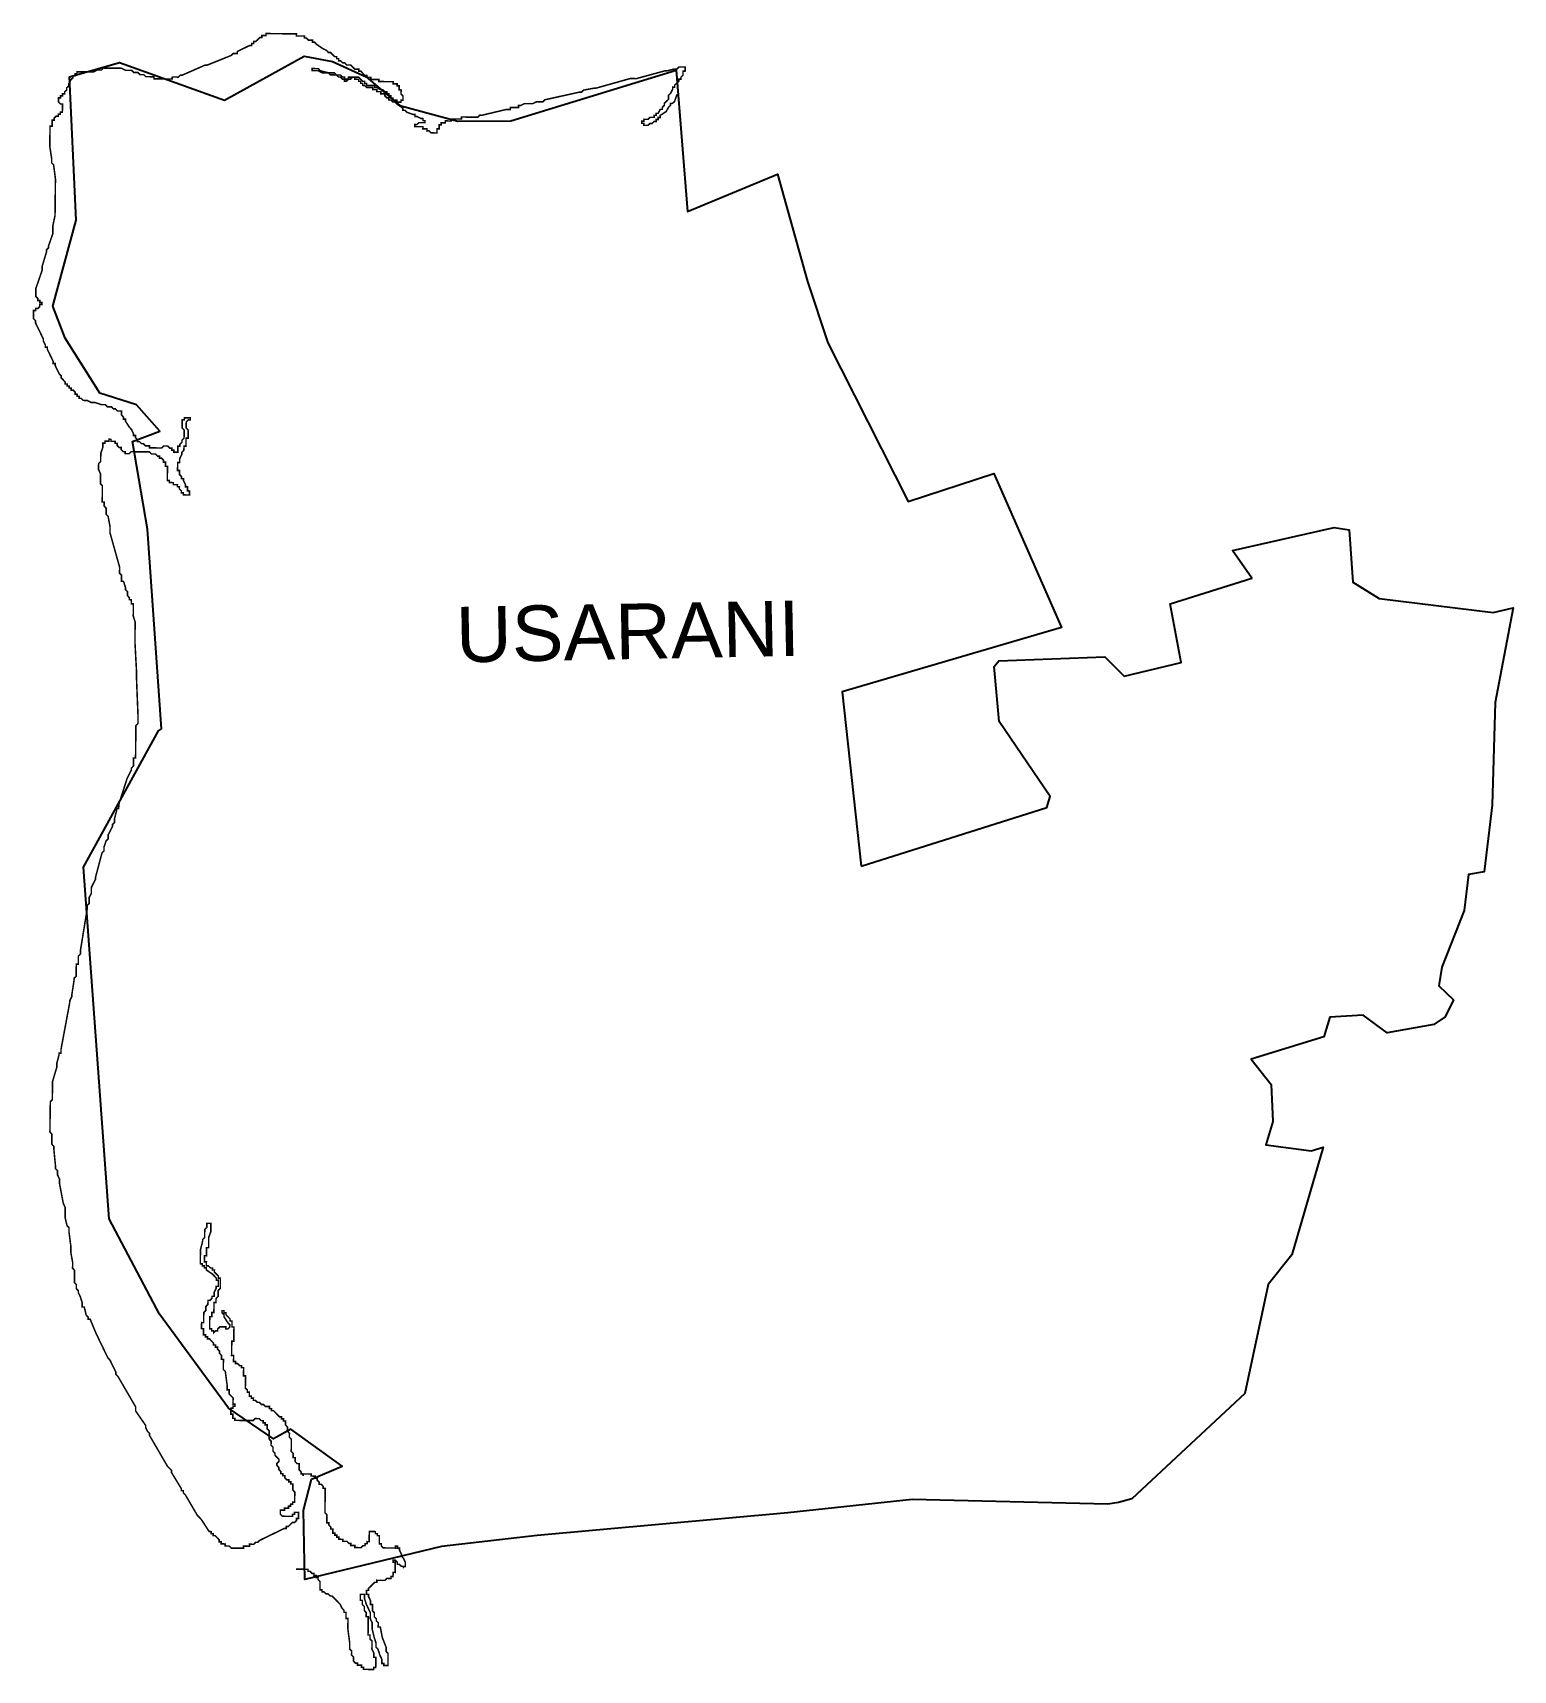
# Model space of a CAD drawing. Header units: metres. Extents: x 260378 to 263283, y 2164822 to 2168034.
import ezdxf

# ---------------------------------------------------------------- set-up
doc = ezdxf.new("R2010")
doc.units = ezdxf.units.M
for name, color, linetype in [('HIGH TIDE LINE', 6, 'Continuous'), ('village', 3, 'Continuous'), ('VILLAGE NAME', 250, 'Continuous')]:
    doc.layers.add(name, color=color, linetype=linetype)
doc.styles.get("Standard").update_dxf_attribs({"font": 'simplex.shx'})

msp = doc.modelspace()

# ---------------------------------------------------------------- linework, layer by layer
at = {"layer": 'HIGH TIDE LINE', "lineweight": 35, "const_width": 3}
msp.add_lwpolyline([(261642.8, 2167913), (261641.7, 2167910.8), (261637.6, 2167898.9), (261633.5, 2167895), (261629.6, 2167895.1), (261629.5, 2167891.1), (261625.5, 2167887.2), (261621.4, 2167879.3), (261609.4, 2167871.4), (261609.3, 2167867.5), (261605.4, 2167867.5), (261605.3, 2167863.5), (261601.3, 2167863.6), (261601.3, 2167859.6), (261597.3, 2167859.7), (261593.3, 2167855.7), (261589.3, 2167855.8), (261585.3, 2167851.9), (261577.3, 2167852), (261577.4, 2167855.9), (261573.4, 2167856), (261573.5, 2167860), (261577.4, 2167859.9), (261577.5, 2167863.9), (261585.4, 2167863.8), (261589.5, 2167867.7), (261597.4, 2167867.6), (261597.5, 2167871.6), (261601.4, 2167871.5), (261601.5, 2167875.5), (261605.5, 2167875.5), (261609.5, 2167883.4), (261613.5, 2167883.3), (261613.6, 2167887.3), (261617.6, 2167891.2), (261617.6, 2167895.2), (261621.6, 2167899.1), (261625.7, 2167903.1), (261625.8, 2167911), (261629.8, 2167914.9), (261633.9, 2167922.9), (261633.9, 2167926.8), (261637.9, 2167926.8), (261637.9, 2167930.8), (261642, 2167934.7), (261646, 2167938.6), (261646, 2167942.6), (261650, 2167942.5), (261650.1, 2167946.5), (261654.1, 2167950.4), (261654.2, 2167958.4), (261658.2, 2167958.3), (261658.3, 2167966.3), (261646.3, 2167966.4), (261642.3, 2167962.5), (261638.3, 2167962.6), (261622.4, 2167958.8), (261618.4, 2167958.8), (261562.5, 2167943.6), (261550.6, 2167943.8), (261482.8, 2167924.7), (261478.8, 2167924.7), (261458.9, 2167921), (261454.9, 2167917.1), (261450.9, 2167917.1), (261383.1, 2167902.1), (261379.1, 2167898.1), (261367.1, 2167898.3), (261359.1, 2167894.4), (261343.2, 2167894.6), (261335.2, 2167890.7), (261331.3, 2167890.8), (261331.2, 2167886.8), (261315.3, 2167887), (261315.3, 2167883), (261307.3, 2167883.1), (261259.4, 2167871.7), (261255.5, 2167871.8), (261251.4, 2167867.9), (261219.6, 2167868.3), (261219.6, 2167864.3), (261199.7, 2167864.5), (261199.7, 2167860.5), (261187.7, 2167860.7), (261187.7, 2167856.7), (261179.7, 2167856.8), (261179.7, 2167852.8), (261175.7, 2167852.9), (261175.6, 2167844.9), (261171.6, 2167845), (261171.5, 2167837), (261159.6, 2167837.2), (261155.7, 2167841.2), (261151.7, 2167841.2), (261151.8, 2167845.2), (261143.8, 2167845.3), (261143.9, 2167849.3), (261127.9, 2167849.5), (261128, 2167853.5), (261132, 2167853.4), (261136, 2167857.3), (261147.9, 2167857.2), (261148, 2167861.2), (261144, 2167861.2), (261144, 2167865.2), (261140.1, 2167865.3), (261132.2, 2167869.3), (261128.2, 2167869.4), (261128.2, 2167873.4), (261124.3, 2167873.4), (261112.4, 2167877.5), (261108.5, 2167881.5), (261104.5, 2167881.6), (261104.5, 2167885.6), (261092.7, 2167893.7), (261088.8, 2167897.7), (261084.8, 2167897.7), (261080.9, 2167901.8), (261076.9, 2167901.8), (261076.9, 2167905.8), (261073, 2167905.8), (261069, 2167909.9), (261069.1, 2167913.8), (261061.1, 2167913.9), (261061.2, 2167917.9), (261053.2, 2167918), (261053.3, 2167922), (261045.3, 2167922.1), (261045.4, 2167926.1), (261033.4, 2167926.2), (261029.5, 2167930.2), (261025.5, 2167930.3), (261025.6, 2167934.3), (261021.6, 2167934.3), (261021.7, 2167938.3), (261017.7, 2167938.3), (261017.7, 2167942.3), (261009.8, 2167942.4), (261009.8, 2167946.4), (261005.9, 2167946.4), (261001.8, 2167942.5), (260997.9, 2167942.6), (260997.9, 2167946.5), (261005.9, 2167946.4), (261009.8, 2167946.4), (261017.8, 2167946.3), (261021.7, 2167942.3), (261025.6, 2167938.2), (261029.6, 2167938.2), (261029.6, 2167934.2), (261033.5, 2167934.2), (261033.5, 2167930.2), (261049.4, 2167930), (261049.4, 2167926), (261053.3, 2167926), (261061.2, 2167921.9), (261065.2, 2167921.8), (261069.1, 2167917.8), (261073.1, 2167917.8), (261073.1, 2167913.8), (261077, 2167913.7), (261077, 2167909.8), (261081, 2167909.7), (261080.9, 2167905.7), (261084.9, 2167905.7), (261084.8, 2167901.7), (261092.8, 2167901.6), (261092.7, 2167897.6), (261100.7, 2167897.6), (261100.7, 2167901.5), (261104.7, 2167901.5), (261104.8, 2167909.4), (261100.9, 2167913.5), (261101, 2167921.4), (261097, 2167921.5), (261097.1, 2167929.4), (261093.1, 2167929.5), (261093.2, 2167933.4), (261085.2, 2167933.5), (261085.3, 2167937.5), (261057.5, 2167937.9), (261057.5, 2167941.8), (261041.6, 2167942), (261041.6, 2167946), (261033.7, 2167946.1), (261033.7, 2167950.1), (261029.8, 2167950.1), (261021.9, 2167958.2), (261017.9, 2167958.2), (261018, 2167962.2), (261010, 2167962.3), (261006.1, 2167966.3), (261002.2, 2167970.3), (260994.2, 2167970.4), (260990.3, 2167974.5), (260986.3, 2167974.5), (260982.4, 2167978.5), (260978.4, 2167978.6), (260978.5, 2167982.6), (260974.5, 2167982.6), (260974.5, 2167986.6), (260970.6, 2167986.6), (260962.7, 2167994.7), (260958.7, 2167994.7), (260954.8, 2167998.8), (260946.9, 2168002.8), (260935.1, 2168010.9), (260931.1, 2168015), (260927.2, 2168015), (260927.2, 2168019), (260919.3, 2168019.1), (260915.3, 2168023.1), (260911.4, 2168023.2), (260911.4, 2168027.1), (260895.5, 2168027.3), (260895.6, 2168031.3), (260835.9, 2168032), (260835.9, 2168028.1), (260827.9, 2168028.2), (260827.9, 2168024.2), (260823.9, 2168024.2), (260815.8, 2168016.4), (260811.9, 2168016.4), (260811.8, 2168012.4), (260807.8, 2168012.5), (260807.8, 2168008.5), (260803.8, 2168008.6), (260779.8, 2167996.9), (260779.8, 2167992.9), (260771.8, 2167993), (260767.8, 2167989.1), (260719.8, 2167969.8), (260715.9, 2167969.9), (260671.9, 2167950.5), (260667.9, 2167950.6), (260663.9, 2167946.6), (260652, 2167946.8), (260651.9, 2167942.8), (260616.1, 2167943.2), (260616.2, 2167947.2), (260600.3, 2167947.4), (260596.3, 2167951.4), (260588.4, 2167951.5), (260584.5, 2167955.6), (260576.5, 2167955.7), (260572.6, 2167959.7), (260560.6, 2167959.8), (260552.7, 2167963.9), (260517, 2167964.3), (260512.9, 2167960.4), (260505, 2167960.5), (260497, 2167956.6), (260465.2, 2167957), (260465.1, 2167953), (260461.2, 2167953.1), (260461.1, 2167949.1), (260457.1, 2167949.2), (260457.1, 2167945.2), (260453.1, 2167941.3), (260449, 2167933.4), (260448.9, 2167929.4), (260444.9, 2167925.5), (260444.9, 2167921.5), (260440.8, 2167917.5), (260440.8, 2167913.6), (260436.8, 2167913.6), (260436.8, 2167909.6), (260432.8, 2167909.7), (260432.7, 2167905.7), (260428.8, 2167905.8), (260428.7, 2167897.8), (260432.6, 2167893.8), (260436.6, 2167893.7), (260436.4, 2167877.8), (260432.4, 2167877.9), (260432.3, 2167873.9), (260428.4, 2167874), (260428.3, 2167870), (260424.3, 2167870), (260420.3, 2167866.1), (260420.3, 2167862.1), (260416.3, 2167862.2), (260416.2, 2167850.2), (260412.2, 2167850.3), (260412.1, 2167846.3), (260412.1, 2167842.3), (260412, 2167838.4), (260412, 2167834.4), (260411.9, 2167830.4), (260411.8, 2167822.4), (260411.8, 2167818.5), (260411.7, 2167814.5), (260411.7, 2167810.5), (260415.4, 2167786.6), (260415.3, 2167782.6), (260415.3, 2167778.7), (260419.2, 2167774.6), (260422.8, 2167746.7), (260422.8, 2167742.8), (260422.7, 2167738.8), (260422.7, 2167734.8), (260422.6, 2167730.8), (260422.1, 2167687.1), (260422.1, 2167683.1), (260422, 2167679.1), (260422, 2167675.2), (260417.7, 2167655.3), (260417.7, 2167651.4), (260417.7, 2167647.4), (260417.6, 2167643.4), (260417.6, 2167639.4), (260409.3, 2167615.7), (260409.3, 2167611.7), (260405.2, 2167607.8), (260405.2, 2167603.8), (260396.9, 2167576), (260396.8, 2167572.1), (260396.8, 2167568.1), (260388.6, 2167544.3), (260384.4, 2167532.4), (260384.4, 2167528.5), (260384.3, 2167524.5), (260384.3, 2167520.5), (260384.2, 2167516.5), (260388.2, 2167512.5), (260388.1, 2167508.5), (260392.1, 2167508.5), (260392, 2167504.5), (260396, 2167504.5), (260396, 2167500.5), (260392, 2167500.5), (260391.9, 2167496.6), (260387.9, 2167492.6), (260383.9, 2167492.7), (260383.9, 2167488.7), (260379.9, 2167488.8), (260379.9, 2167484.8), (260379.8, 2167480.8), (260379.8, 2167476.8), (260379.7, 2167472.8), (260383.7, 2167468.8), (260383.6, 2167464.8), (260391.4, 2167448.8), (260399.1, 2167432.8), (260399.1, 2167428.9), (260403, 2167420.9), (260402.9, 2167416.9), (260406.9, 2167416.8), (260406.8, 2167412.9), (260418.5, 2167388.9), (260418.4, 2167384.9), (260422.4, 2167384.8), (260422.3, 2167380.9), (260430.1, 2167364.8), (260434, 2167360.8), (260434, 2167356.8), (260437.9, 2167352.8), (260441.8, 2167348.8), (260441.8, 2167344.8), (260445.8, 2167344.8), (260445.7, 2167340.8), (260449.7, 2167340.7), (260449.6, 2167336.8), (260453.6, 2167336.7), (260453.6, 2167332.7), (260457.5, 2167332.7), (260461.5, 2167328.7), (260461.4, 2167324.7), (260465.4, 2167324.6), (260465.4, 2167320.7), (260469.3, 2167320.6), (260469.3, 2167316.6), (260473.3, 2167316.6), (260477.2, 2167312.6), (260481.2, 2167312.5), (260485.1, 2167312.5), (260493, 2167308.4), (260497, 2167308.4), (260501, 2167308.3), (260512.9, 2167304.2), (260516.8, 2167304.1), (260520.8, 2167304.1), (260524.7, 2167300.1), (260528.7, 2167300), (260532.7, 2167300), (260536.6, 2167295.9), (260540.6, 2167295.9), (260544.5, 2167291.9), (260548.5, 2167291.8), (260552.5, 2167291.8), (260552.4, 2167287.8), (260552.4, 2167283.8), (260556.3, 2167279.8), (260556.3, 2167275.8), (260560.2, 2167275.8), (260560.2, 2167271.8), (260568, 2167259.8), (260571.9, 2167255.7), (260575.8, 2167247.7), (260575.8, 2167243.8), (260579.7, 2167243.7), (260579.7, 2167239.7), (260583.6, 2167235.7), (260583.6, 2167231.7), (260587.5, 2167231.7), (260591.5, 2167227.7), (260595.4, 2167227.6), (260599.4, 2167223.6), (260603.3, 2167223.5), (260607.3, 2167223.5), (260607.3, 2167219.5), (260611.2, 2167219.5), (260615.2, 2167219.4), (260619.2, 2167219.4), (260623.2, 2167219.3), (260627.2, 2167219.3), (260631.1, 2167219.2), (260635.2, 2167223.1), (260639.1, 2167223.1), (260643.1, 2167223), (260647, 2167219), (260651, 2167219), (260651, 2167215), (260654.9, 2167214.9), (260654.9, 2167211), (260658.9, 2167210.9), (260662.8, 2167210.9), (260662.9, 2167214.8), (260662.9, 2167218.8), (260663, 2167222.8), (260667, 2167222.8), (260667, 2167226.7), (260671, 2167230.7), (260671.1, 2167234.6), (260675.1, 2167238.6), (260675.2, 2167242.5), (260675.2, 2167246.5), (260675.3, 2167250.5), (260675.3, 2167254.5), (260671.4, 2167258.5), (260671.4, 2167262.5), (260671.5, 2167266.4), (260671.5, 2167270.4), (260671.6, 2167274.4), (260675.5, 2167274.4), (260675.6, 2167278.3), (260679.6, 2167278.3), (260683.5, 2167278.2), (260687.5, 2167278.2), (260687.5, 2167274.2), (260683.5, 2167274.3), (260679.5, 2167270.3), (260679.4, 2167266.3), (260679.4, 2167262.4), (260679.3, 2167258.4), (260683.3, 2167254.4), (260683.2, 2167250.4), (260683.2, 2167246.4), (260683.1, 2167242.4), (260683.1, 2167238.5), (260679.1, 2167238.5), (260679, 2167234.5), (260679, 2167230.6), (260678.9, 2167226.6), (260678.9, 2167222.6), (260674.9, 2167222.7), (260674.9, 2167218.7), (260674.8, 2167214.7), (260670.8, 2167210.8), (260670.7, 2167206.8), (260666.7, 2167198.9), (260666.6, 2167194.9), (260666.6, 2167190.9), (260662.6, 2167191), (260662.5, 2167187), (260662.5, 2167183), (260662.4, 2167179.1), (260662.4, 2167175.1), (260666.4, 2167175), (260666.3, 2167171.1), (260666.3, 2167167.1), (260670.2, 2167163.1), (260670.2, 2167159.1), (260674.1, 2167159), (260674.1, 2167155.1), (260678, 2167147.1), (260677.9, 2167143.1), (260681.9, 2167143), (260681.8, 2167139.1), (260681.8, 2167135.1), (260685.8, 2167135), (260685.7, 2167131), (260685.7, 2167127.1), (260681.7, 2167127.1), (260677.7, 2167127.2), (260673.7, 2167127.2), (260673.8, 2167131.2), (260669.8, 2167131.2), (260669.9, 2167135.2), (260665.9, 2167139.2), (260666, 2167143.2), (260662, 2167143.3), (260662.1, 2167147.2), (260658.1, 2167147.3), (260654.1, 2167147.3), (260654.2, 2167151.3), (260650.2, 2167151.4), (260646.2, 2167151.4), (260646.3, 2167155.4), (260642.3, 2167155.4), (260642.3, 2167159.4), (260642.4, 2167163.4), (260642.4, 2167167.4), (260642.5, 2167171.3), (260642.5, 2167175.3), (260642.6, 2167179.3), (260642.6, 2167183.3), (260638.6, 2167183.3), (260638.7, 2167187.3), (260638.7, 2167191.3), (260634.8, 2167191.3), (260634.8, 2167195.3), (260630.9, 2167199.3), (260626.9, 2167199.4), (260627, 2167203.4), (260623, 2167203.4), (260619.1, 2167207.4), (260615.1, 2167207.5), (260611.1, 2167207.5), (260607.2, 2167211.6), (260603.2, 2167211.6), (260599.2, 2167211.6), (260595.2, 2167211.7), (260591.3, 2167211.7), (260587.3, 2167211.8), (260583.3, 2167211.8), (260579.3, 2167211.9), (260571.4, 2167212), (260567.4, 2167208.1), (260563.4, 2167208.1), (260559.4, 2167208.2), (260559.5, 2167212.1), (260555.5, 2167212.2), (260551.6, 2167216.2), (260551.6, 2167220.2), (260547.6, 2167220.2), (260543.7, 2167224.3), (260543.8, 2167228.2), (260539.8, 2167228.3), (260539.8, 2167232.3), (260535.9, 2167232.3), (260531.9, 2167232.4), (260531.9, 2167236.3), (260527.9, 2167236.4), (260527.9, 2167232.4), (260523.9, 2167232.5), (260519.9, 2167232.5), (260519.9, 2167228.5), (260515.9, 2167228.6), (260515.9, 2167224.6), (260515.8, 2167220.6), (260511.7, 2167208.7), (260511.7, 2167204.8), (260511.6, 2167200.8), (260511.6, 2167196.8), (260511.5, 2167192.8), (260507.5, 2167188.9), (260507.4, 2167184.9), (260507.4, 2167181), (260507.3, 2167177), (260511.2, 2167169), (260511.1, 2167157), (260511, 2167153.1), (260511, 2167149.1), (260514.9, 2167145.1), (260514.9, 2167141.1), (260514.8, 2167137.1), (260514.8, 2167133.1), (260514.7, 2167129.2), (260514.7, 2167125.2), (260514.6, 2167121.2), (260514.6, 2167117.2), (260514.5, 2167113.3), (260518.5, 2167113.2), (260518.4, 2167109.2), (260518.4, 2167105.3), (260522.3, 2167101.2), (260522.3, 2167097.3), (260522.2, 2167093.3), (260522.2, 2167089.3), (260526.1, 2167085.3), (260529.8, 2167065.3), (260529.8, 2167061.4), (260529.7, 2167053.4), (260548.7, 2166985.6), (260548.7, 2166981.6), (260548.6, 2166977.6), (260548.6, 2166973.6), (260552.5, 2166969.6), (260552.5, 2166965.6), (260552.4, 2166961.7), (260552.4, 2166957.7), (260556.4, 2166957.6), (260560.2, 2166945.7), (260560.1, 2166941.7), (260564.1, 2166937.7), (260564, 2166933.7), (260564, 2166929.7), (260567.9, 2166925.7), (260567.8, 2166921.7), (260571.8, 2166921.6), (260571.8, 2166917.7), (260571.7, 2166913.7), (260575.7, 2166913.6), (260575.6, 2166909.7), (260575.6, 2166905.7), (260575.6, 2166901.7), (260575.5, 2166897.7), (260575.5, 2166893.8), (260575.4, 2166889.8), (260579.2, 2166877.8), (260579.1, 2166865.9), (260579, 2166861.9), (260579, 2166857.9), (260578.9, 2166854), (260578.9, 2166850), (260578.8, 2166846), (260578.8, 2166838), (260582, 2166778.3), (260581.9, 2166774.4), (260581.9, 2166770.4), (260581.9, 2166766.4), (260584.9, 2166690.8), (260584.9, 2166686.8), (260584.8, 2166682.9), (260584.8, 2166678.9), (260580.7, 2166675), (260580.6, 2166663), (260580.5, 2166655.1), (260580.4, 2166651.1), (260580.4, 2166647.1), (260580.3, 2166643.1), (260580.2, 2166627.2), (260580.1, 2166623.3), (260580.1, 2166619.3), (260580, 2166615.3), (260580, 2166611.3), (260576, 2166611.4), (260575.8, 2166599.4), (260575.8, 2166595.5), (260571.8, 2166591.5), (260571.7, 2166587.6), (260567.6, 2166579.7), (260563.6, 2166571.8), (260547, 2166520.3), (260547, 2166516.3), (260546.9, 2166512.3), (260543, 2166512.4), (260542.9, 2166508.4), (260538.7, 2166492.5), (260538.7, 2166488.5), (260538.6, 2166484.6), (260534.6, 2166480.6), (260534.6, 2166476.7), (260526.4, 2166460.9), (260526.3, 2166452.9), (260522.3, 2166449), (260518.2, 2166437.1), (260518.1, 2166433.1), (260518.1, 2166429.1), (260514.1, 2166425.2), (260501.5, 2166377.6), (260501.5, 2166373.7), (260493.4, 2166357.8), (260493.3, 2166353.9), (260493.3, 2166349.9), (260493.2, 2166345.9), (260489.1, 2166338), (260489.1, 2166334), (260489, 2166330.1), (260489, 2166326.1), (260485, 2166322.2), (260484.9, 2166318.2), (260484.9, 2166314.2), (260472, 2166234.8), (260471.9, 2166230.8), (260471.9, 2166226.9), (260467.8, 2166222.9), (260467.7, 2166215), (260467.7, 2166211), (260467.6, 2166207), (260463.7, 2166207.1), (260463.4, 2166183.2), (260459.4, 2166179.3), (260459.3, 2166175.3), (260455, 2166147.5), (260454.9, 2166143.5), (260450.9, 2166135.6), (260450.8, 2166131.7), (260433.8, 2166040.4), (260433.7, 2166036.4), (260433.7, 2166032.4), (260429.7, 2166032.5), (260429.7, 2166028.5), (260425.5, 2166012.7), (260425.5, 2166008.7), (260425.4, 2166004.7), (260417.1, 2165977), (260417.1, 2165973), (260417, 2165969), (260417, 2165965), (260416.9, 2165961.1), (260416.9, 2165957.1), (260416.8, 2165953.1), (260416.7, 2165941.2), (260412.7, 2165937.3), (260412.5, 2165921.3), (260412.4, 2165917.4), (260412.4, 2165913.4), (260412.3, 2165909.4), (260412.1, 2165889.5), (260412, 2165885.6), (260412, 2165881.6), (260411.9, 2165877.6), (260415.9, 2165873.6), (260415.7, 2165857.7), (260415.6, 2165853.7), (260419.5, 2165849.7), (260419.5, 2165845.7), (260423, 2165809.9), (260423, 2165805.9), (260426.9, 2165801.9), (260426.9, 2165797.9), (260426.8, 2165793.9), (260430.7, 2165785.9), (260430.6, 2165781.9), (260430.6, 2165777.9), (260438.1, 2165738.1), (260441.9, 2165730.1), (260441.9, 2165726.1), (260441.8, 2165722.1), (260441.8, 2165718.2), (260441.7, 2165710.2), (260445.5, 2165694.2), (260449.4, 2165690.2), (260449.4, 2165686.2), (260449.3, 2165682.3), (260452.9, 2165654.4), (260452.9, 2165650.4), (260452.8, 2165646.4), (260452.8, 2165642.5), (260456.5, 2165622.5), (260456.5, 2165618.5), (260456.4, 2165610.6), (260460.3, 2165606.6), (260460.2, 2165598.6), (260460.2, 2165594.6), (260460.1, 2165590.7), (260460.1, 2165586.7), (260460, 2165582.7), (260463.9, 2165578.7), (260463.9, 2165574.7), (260463.8, 2165570.7), (260467.8, 2165566.7), (260467.7, 2165562.7), (260471.6, 2165554.7), (260475.4, 2165542.7), (260475.4, 2165538.8), (260475.3, 2165534.8), (260479.3, 2165534.7), (260483.1, 2165518.8), (260487, 2165514.8), (260487, 2165510.8), (260490.9, 2165510.7), (260502.5, 2165482.8), (260521.9, 2165442.7), (260525.8, 2165434.7), (260529.7, 2165430.7), (260541.4, 2165406.7), (260541.3, 2165402.7), (260545.3, 2165398.7), (260580.3, 2165338.6), (260580.2, 2165330.7), (260599.7, 2165302.6), (260599.7, 2165298.6), (260603.6, 2165290.6), (260607.5, 2165286.6), (260607.5, 2165282.6), (260642.5, 2165222.5), (260646.4, 2165218.5), (260650.4, 2165214.5), (260650.3, 2165210.5), (260669.8, 2165178.4), (260669.8, 2165174.5), (260673.7, 2165174.4), (260673.7, 2165170.4), (260677.6, 2165166.4), (260701, 2165126.4), (260704.9, 2165122.3), (260708.8, 2165118.3), (260716.6, 2165106.3), (260724.5, 2165094.3), (260728.4, 2165094.2), (260728.4, 2165090.2), (260732.4, 2165090.2), (260732.3, 2165086.2), (260736.3, 2165086.2), (260744.1, 2165078.1), (260744.1, 2165074.1), (260748.1, 2165074.1), (260748, 2165070.1), (260752, 2165070.1), (260756, 2165070), (260755.9, 2165066), (260759.9, 2165066), (260763.9, 2165065.9), (260767.8, 2165061.9), (260771.8, 2165061.9), (260775.8, 2165061.8), (260779.7, 2165061.8), (260783.7, 2165061.7), (260787.7, 2165061.7), (260791.7, 2165061.6), (260791.7, 2165065.6), (260795.7, 2165065.5), (260799.7, 2165065.5), (260803.6, 2165065.4), (260803.7, 2165069.4), (260807.7, 2165069.4), (260811.6, 2165069.3), (260815.7, 2165073.3), (260819.6, 2165073.2), (260823.7, 2165077.1), (260871.7, 2165100.4), (260875.6, 2165100.4), (260875.7, 2165104.3), (260879.7, 2165104.3), (260887.7, 2165112.1), (260891.7, 2165112.1), (260895.7, 2165116), (260895.8, 2165120), (260899.7, 2165120), (260899.8, 2165123.9), (260899.8, 2165127.9), (260899.9, 2165131.9), (260895.9, 2165131.9), (260891.9, 2165132), (260891.9, 2165128), (260887.9, 2165128.1), (260887.9, 2165124.1), (260883.9, 2165124.1), (260879.9, 2165124.2), (260875.9, 2165124.2), (260872, 2165124.3), (260868, 2165124.3), (260864, 2165128.3), (260864.1, 2165132.3), (260864.1, 2165136.3), (260868.1, 2165136.2), (260872.1, 2165136.2), (260872.1, 2165140.2), (260876.1, 2165140.1), (260880.1, 2165140.1), (260880.1, 2165144.1), (260884.1, 2165144), (260884.2, 2165148), (260888.1, 2165147.9), (260888.2, 2165151.9), (260892.2, 2165151.9), (260892.2, 2165155.8), (260892.3, 2165159.8), (260892.3, 2165163.8), (260892.4, 2165167.8), (260892.4, 2165171.7), (260888.5, 2165175.8), (260888.5, 2165179.7), (260888.6, 2165183.7), (260888.6, 2165187.7), (260884.7, 2165187.7), (260884.7, 2165191.7), (260880.7, 2165191.8), (260880.8, 2165195.8), (260876.8, 2165195.8), (260872.9, 2165199.8), (260872.9, 2165203.8), (260868.9, 2165203.9), (260869, 2165207.8), (260865, 2165207.9), (260865.1, 2165211.9), (260861.1, 2165215.9), (260861.2, 2165219.9), (260857.3, 2165223.9), (260857.3, 2165227.9), (260861.3, 2165231.8), (260861.4, 2165235.8), (260857.5, 2165239.8), (260853.5, 2165243.8), (260853.6, 2165247.8), (260849.7, 2165251.8), (260849.7, 2165255.8), (260849.7, 2165259.8), (260845.8, 2165263.8), (260845.9, 2165267.8), (260845.9, 2165271.7), (260842, 2165275.8), (260842, 2165279.7), (260842.1, 2165283.7), (260842.1, 2165287.7), (260842.2, 2165291.7), (260838.3, 2165295.7), (260838.3, 2165299.7), (260838.4, 2165303.7), (260834.4, 2165303.7), (260834.4, 2165307.7), (260830.5, 2165307.7), (260830.5, 2165311.7), (260826.5, 2165311.8), (260822.6, 2165315.8), (260818.6, 2165315.8), (260814.6, 2165315.9), (260810.6, 2165311.9), (260806.6, 2165312), (260802.7, 2165312), (260798.7, 2165312.1), (260794.7, 2165312.1), (260790.7, 2165312.2), (260786.8, 2165312.2), (260782.8, 2165312.3), (260778.8, 2165312.3), (260774.8, 2165312.4), (260774.9, 2165316.4), (260770.9, 2165316.4), (260771, 2165320.4), (260771, 2165324.4), (260767, 2165324.4), (260767.1, 2165328.4), (260767.1, 2165332.4), (260767.2, 2165336.3), (260771.2, 2165336.3), (260771.2, 2165340.3), (260775.2, 2165340.2), (260775.2, 2165344.2), (260771.2, 2165344.2), (260771.3, 2165348.2), (260771.3, 2165352.2), (260771.4, 2165356.2), (260767.5, 2165360.2), (260763.5, 2165364.2), (260763.6, 2165368.2), (260763.6, 2165372.2), (260759.7, 2165372.2), (260759.7, 2165376.2), (260759.8, 2165380.2), (260756.1, 2165408.1), (260752.2, 2165412.1), (260752.3, 2165424), (260752.4, 2165428), (260752.4, 2165432), (260748.5, 2165432), (260748.5, 2165436), (260748.6, 2165440), (260744.6, 2165444), (260744.7, 2165448), (260740.8, 2165452), (260740.8, 2165456), (260736.8, 2165456), (260736.9, 2165460), (260732.9, 2165460.1), (260732.9, 2165464), (260725.1, 2165472.1), (260721.1, 2165472.1), (260721.2, 2165476.1), (260717.2, 2165476.2), (260717.2, 2165480.1), (260713.3, 2165480.2), (260713.3, 2165484.2), (260713.4, 2165488.1), (260713.4, 2165492.1), (260709.4, 2165492.2), (260709.5, 2165496.1), (260709.5, 2165500.1), (260709.6, 2165504.1), (260713.6, 2165504), (260713.6, 2165508), (260713.7, 2165512), (260713.8, 2165523.9), (260717.8, 2165527.8), (260717.9, 2165531.8), (260717.9, 2165535.8), (260721.9, 2165539.7), (260722, 2165543.7), (260722, 2165547.7), (260726, 2165547.6), (260730, 2165551.6), (260730.1, 2165555.5), (260734.1, 2165555.5), (260734.1, 2165559.5), (260734.2, 2165563.4), (260738.2, 2165571.3), (260738.3, 2165575.3), (260742.3, 2165575.3), (260742.3, 2165579.3), (260742.4, 2165583.2), (260742.4, 2165587.2), (260738.4, 2165587.3), (260738.5, 2165591.2), (260734.6, 2165595.3), (260730.6, 2165599.3), (260718.8, 2165607.4), (260718.8, 2165611.4), (260714.9, 2165611.4), (260714.9, 2165615.4), (260710.9, 2165615.4), (260711, 2165619.4), (260707, 2165619.5), (260707.1, 2165623.4), (260707.1, 2165627.4), (260707.2, 2165631.4), (260707.2, 2165635.4), (260707.3, 2165639.3), (260707.3, 2165643.3), (260707.4, 2165647.3), (260711.5, 2165663.2), (260711.6, 2165667.1), (260715.6, 2165671.1), (260715.6, 2165675), (260715.8, 2165687), (260719.8, 2165690.9), (260719.9, 2165694.9), (260719.9, 2165698.8), (260723.9, 2165698.8), (260727.9, 2165698.7), (260727.8, 2165694.8), (260727.8, 2165690.8), (260727.7, 2165686.8), (260727.7, 2165682.8), (260723.5, 2165671), (260723.4, 2165655.1), (260723.3, 2165651.1), (260719.3, 2165651.1), (260719.3, 2165647.1), (260719.2, 2165639.2), (260719.1, 2165635.2), (260715.2, 2165635.3), (260715.1, 2165631.3), (260715.1, 2165627.3), (260715, 2165623.3), (260719, 2165623.3), (260718.9, 2165619.3), (260718.9, 2165615.3), (260722.9, 2165615.3), (260726.8, 2165611.3), (260730.8, 2165611.2), (260730.7, 2165607.2), (260734.7, 2165607.2), (260734.6, 2165603.2), (260738.6, 2165599.2), (260742.5, 2165595.2), (260742.5, 2165591.2), (260746.4, 2165591.1), (260746.4, 2165587.2), (260746.3, 2165583.2), (260746.3, 2165579.2), (260746.2, 2165575.2), (260746.2, 2165571.3), (260742.2, 2165567.3), (260742.1, 2165563.3), (260742.1, 2165559.4), (260742, 2165555.4), (260738, 2165551.5), (260737.9, 2165547.5), (260737.9, 2165543.5), (260733.9, 2165543.6), (260733.9, 2165539.6), (260733.8, 2165535.6), (260733.8, 2165531.6), (260733.7, 2165527.7), (260733.7, 2165523.7), (260729.7, 2165523.7), (260729.7, 2165519.8), (260729.6, 2165515.8), (260725.6, 2165515.8), (260725.6, 2165511.8), (260725.5, 2165507.9), (260725.5, 2165503.9), (260725.4, 2165499.9), (260725.4, 2165495.9), (260725.3, 2165492), (260729.3, 2165491.9), (260729.3, 2165487.9), (260733.2, 2165487.9), (260733.2, 2165483.9), (260737.2, 2165487.8), (260741.2, 2165487.8), (260741.2, 2165491.8), (260745.3, 2165495.7), (260749.2, 2165495.6), (260753.2, 2165495.6), (260757.2, 2165495.6), (260757.1, 2165491.6), (260761.1, 2165491.5), (260765.1, 2165495.5), (260765.2, 2165499.4), (260761.3, 2165503.5), (260753.5, 2165515.5), (260753.5, 2165519.5), (260749.6, 2165523.5), (260749.6, 2165527.5), (260753.6, 2165527.4), (260753.6, 2165523.4), (260757.5, 2165523.4), (260757.5, 2165519.4), (260761.4, 2165515.4), (260765.3, 2165511.4), (260765.3, 2165507.4), (260769.3, 2165507.3), (260769.2, 2165503.4), (260769.2, 2165499.4), (260769.1, 2165495.4), (260773.1, 2165495.4), (260773, 2165491.4), (260773, 2165483.4), (260772.9, 2165479.5), (260772.9, 2165475.5), (260772.8, 2165471.5), (260772.8, 2165467.5), (260768.8, 2165467.6), (260768.7, 2165463.6), (260768.7, 2165459.6), (260768.6, 2165455.6), (260768.6, 2165451.7), (260768.5, 2165447.7), (260768.5, 2165443.7), (260768.4, 2165439.7), (260772.4, 2165439.7), (260772.4, 2165435.7), (260772.3, 2165431.7), (260772.3, 2165427.8), (260776.2, 2165427.7), (260776.2, 2165423.7), (260780.2, 2165423.7), (260784.1, 2165419.7), (260788.1, 2165419.6), (260788, 2165415.6), (260792, 2165415.6), (260792, 2165411.6), (260791.9, 2165407.6), (260791.9, 2165403.7), (260791.8, 2165399.7), (260795.8, 2165399.6), (260795.7, 2165395.7), (260795.7, 2165391.7), (260795.6, 2165387.7), (260795.6, 2165383.7), (260795.5, 2165379.7), (260795.5, 2165375.8), (260799.4, 2165371.7), (260799.4, 2165367.8), (260803.3, 2165367.7), (260803.3, 2165363.7), (260803.3, 2165359.8), (260807.2, 2165359.7), (260807.2, 2165355.7), (260811.2, 2165355.7), (260811.1, 2165351.7), (260815.1, 2165351.7), (260819, 2165347.6), (260823, 2165347.6), (260826.9, 2165343.6), (260830.9, 2165343.5), (260834.8, 2165339.5), (260838.8, 2165339.4), (260842.8, 2165339.4), (260842.7, 2165335.4), (260846.7, 2165335.4), (260846.6, 2165331.4), (260850.6, 2165331.3), (260854.6, 2165327.3), (260858.5, 2165323.3), (260862.4, 2165319.3), (260866.4, 2165319.2), (260866.3, 2165315.2), (260870.3, 2165315.2), (260870.3, 2165311.2), (260874.2, 2165311.2), (260874.2, 2165307.2), (260874.1, 2165303.2), (260878.1, 2165299.2), (260878, 2165295.2), (260878, 2165291.2), (260881.9, 2165287.2), (260881.8, 2165283.2), (260881.8, 2165279.3), (260885.7, 2165275.2), (260885.7, 2165271.3), (260885.6, 2165267.3), (260885.6, 2165263.3), (260885.5, 2165259.3), (260885.5, 2165255.4), (260885.4, 2165251.4), (260889.4, 2165247.4), (260889.3, 2165243.4), (260889.3, 2165239.4), (260893.2, 2165239.3), (260893.2, 2165235.4), (260893.1, 2165231.4), (260897.1, 2165227.4), (260901, 2165227.3), (260901, 2165223.3), (260900.9, 2165219.4), (260900.9, 2165215.4), (260904.8, 2165211.4), (260904.8, 2165207.4), (260908.8, 2165207.3), (260908.7, 2165203.4), (260908.8, 2165207.3), (260912.7, 2165207.3), (260916.7, 2165207.2), (260920.7, 2165207.2), (260924.7, 2165207.1), (260924.6, 2165203.2), (260928.6, 2165203.1), (260932.6, 2165203.1), (260932.5, 2165199.1), (260936.5, 2165199), (260936.4, 2165195.1), (260940.4, 2165191), (260940.3, 2165187.1), (260944.3, 2165187), (260948.2, 2165183), (260948.2, 2165179), (260952.2, 2165179), (260952.1, 2165175), (260952.1, 2165171), (260952, 2165167), (260952, 2165163.1), (260951.9, 2165159.1), (260951.9, 2165155.1), (260951.8, 2165151.1), (260951.8, 2165147.2), (260951.7, 2165143.2), (260951.7, 2165139.2), (260951.6, 2165135.2), (260951.6, 2165131.3), (260955.5, 2165127.2), (260955.4, 2165123.2), (260955.4, 2165119.3), (260955.3, 2165115.3), (260955.3, 2165111.3), (260959.3, 2165111.3), (260959.2, 2165107.3), (260963.2, 2165103.3), (260963.1, 2165099.3), (260967.1, 2165099.2), (260967, 2165095.3), (260967, 2165091.3), (260971, 2165091.2), (260970.9, 2165087.3), (260974.9, 2165087.2), (260974.8, 2165083.2), (260978.8, 2165083.2), (260978.8, 2165079.2), (260982.7, 2165079.2), (260986.7, 2165079.1), (260986.7, 2165075.1), (260990.6, 2165075.1), (260994.6, 2165075), (260998.6, 2165071), (261002.5, 2165071), (261002.5, 2165067), (261006.5, 2165066.9), (261010.4, 2165066.9), (261010.4, 2165062.9), (261014.4, 2165062.9), (261018.3, 2165062.8), (261022.3, 2165062.8), (261026.3, 2165066.7), (261030.3, 2165066.7), (261030.4, 2165070.6), (261034.3, 2165070.6), (261034.4, 2165074.6), (261038.4, 2165074.5), (261038.4, 2165078.5), (261038.5, 2165082.5), (261038.5, 2165086.4), (261038.6, 2165090.4), (261038.6, 2165094.4), (261042.6, 2165094.3), (261046.6, 2165094.3), (261050.5, 2165094.2), (261050.5, 2165090.3), (261054.5, 2165090.2), (261054.4, 2165086.2), (261058.4, 2165086.2), (261058.3, 2165082.2), (261058.3, 2165078.2), (261058.2, 2165074.3), (261058.2, 2165070.3), (261062.2, 2165070.2), (261062.1, 2165066.3), (261066, 2165062.2), (261070, 2165062.2), (261074, 2165062.1), (261078, 2165062.1), (261081.9, 2165062), (261085.9, 2165062), (261089.9, 2165061.9), (261089.9, 2165065.9), (261093.9, 2165065.9), (261093.9, 2165061.9), (261097.9, 2165061.9), (261097.8, 2165057.9), (261101.7, 2165049.9), (261101.6, 2165045.9), (261105.6, 2165041.9), (261109.4, 2165033.9), (261109.4, 2165029.9), (261109.3, 2165025.9), (261105.4, 2165026), (261105.3, 2165022), (261105.4, 2165026), (261101.4, 2165026), (261097.5, 2165030), (261093.5, 2165030.1), (261093.5, 2165034.1), (261089.6, 2165038.1), (261085.6, 2165038.1), (261085.6, 2165034.2), (261089.6, 2165034.1), (261089.5, 2165030.1), (261089.5, 2165026.2), (261089.4, 2165022.2), (261089.4, 2165018.2), (261089.3, 2165014.2), (261085.3, 2165014.3), (261085.3, 2165010.3), (261085.2, 2165006.3), (261081.3, 2165006.4), (261081.2, 2165002.4), (261077.2, 2165002.4), (261073.3, 2165002.5), (261069.2, 2164998.6), (261065.3, 2164998.6), (261061.3, 2164998.7), (261057.3, 2164998.7), (261053.3, 2164998.8), (261053.3, 2164994.8), (261049.3, 2164994.8), (261041.3, 2164987), (261037.2, 2164983), (261037.2, 2164979.1), (261033.2, 2164979.1), (261033.2, 2164975.1), (261033.1, 2164971.2), (261037.1, 2164971.1), (261037, 2164967.1), (261040.9, 2164959.1), (261040.8, 2164951.2), (261044.8, 2164951.1), (261044.7, 2164939.2), (261048.6, 2164935.2), (261048.5, 2164931.2), (261048.5, 2164927.2), (261052.4, 2164923.2), (261052.4, 2164919.2), (261056.3, 2164915.2), (261056.2, 2164911.2), (261056.2, 2164907.3), (261060.2, 2164907.2), (261063.9, 2164887.3), (261071.6, 2164867.3), (261071.6, 2164863.3), (261071.5, 2164859.3), (261075.4, 2164855.3), (261075.3, 2164847.4), (261075.3, 2164843.4), (261075.3, 2164839.4), (261075.2, 2164835.4), (261075.2, 2164831.5), (261071.2, 2164831.5), (261067.2, 2164831.5), (261067.3, 2164835.5), (261063.3, 2164835.6), (261063.3, 2164839.6), (261063.4, 2164843.5), (261059.5, 2164851.5), (261055.7, 2164863.5), (261051.7, 2164867.5), (261051.8, 2164871.5), (261051.8, 2164875.5), (261048, 2164887.5), (261044.2, 2164903.4), (261044.3, 2164907.4), (261044.3, 2164911.4), (261044.4, 2164915.3), (261040.5, 2164923.4), (261040.5, 2164927.3), (261040.6, 2164931.3), (261040.6, 2164935.3), (261032.9, 2164951.3), (261029, 2164963.3), (261029.1, 2164967.2), (261029.1, 2164971.2), (261025.2, 2164971.3), (261021.2, 2164971.3), (261021.1, 2164967.3), (261021.1, 2164963.4), (261021, 2164959.4), (261025, 2164959.3), (261025, 2164955.4), (261024.9, 2164951.4), (261028.9, 2164947.4), (261028.8, 2164943.4), (261028.8, 2164939.4), (261032.7, 2164935.4), (261032.6, 2164931.4), (261032.6, 2164927.4), (261036.6, 2164927.4), (261036.5, 2164923.4), (261036.5, 2164919.4), (261036.4, 2164915.4), (261036.4, 2164911.5), (261036.3, 2164907.5), (261036.3, 2164903.5), (261036.2, 2164899.5), (261036.2, 2164895.6), (261036.1, 2164891.6), (261040.1, 2164891.5), (261040.1, 2164887.6), (261040, 2164883.6), (261043.9, 2164879.6), (261043.9, 2164875.6), (261043.8, 2164867.6), (261043.7, 2164863.7), (261047.6, 2164855.7), (261047.5, 2164847.7), (261051.5, 2164847.6), (261051.4, 2164843.7), (261051.4, 2164839.7), (261051.3, 2164835.7), (261051.3, 2164831.7), (261051.2, 2164827.8), (261047.3, 2164827.8), (261047.2, 2164823.8), (261043.2, 2164823.9), (261039.3, 2164823.9), (261035.3, 2164824), (261031.3, 2164824), (261027.3, 2164824.1), (261027.4, 2164828.1), (261023.4, 2164828.1), (261023.5, 2164832.1), (261019.5, 2164832.1), (261015.5, 2164832.2), (261015.6, 2164836.2), (261011.6, 2164836.2), (261007.7, 2164840.2), (261007.7, 2164844.2), (261007.8, 2164848.2), (261003.8, 2164852.2), (261003.9, 2164856.2), (261003.9, 2164860.2), (261000, 2164864.2), (261000, 2164868.2), (261000.1, 2164872.1), (261000.1, 2164876.1), (260996.5, 2164904), (260996.6, 2164908), (260996.6, 2164912), (260996.7, 2164915.9), (260996.7, 2164919.9), (260996.8, 2164923.9), (260992.8, 2164923.9), (260992.8, 2164927.9), (260992.9, 2164931.9), (260992.9, 2164935.9), (260988.9, 2164935.9), (260989, 2164939.9), (260985.1, 2164943.9), (260981.2, 2164951.9), (260977.3, 2164955.9), (260973.3, 2164960), (260965.5, 2164968), (260961.5, 2164968.1), (260957.6, 2164972.1), (260953.6, 2164972.1), (260949.7, 2164976.2), (260945.7, 2164976.2), (260945.7, 2164980.2), (260941.8, 2164980.2), (260941.8, 2164984.2), (260941.9, 2164988.2), (260941.9, 2164992.2), (260942, 2164996.1), (260938, 2165000.2), (260938.1, 2165004.1), (260934.1, 2165004.2), (260934.2, 2165008.2), (260930.2, 2165008.2), (260930.2, 2165012.2), (260926.3, 2165012.2), (260922.3, 2165016.3), (260918.4, 2165016.3), (260918.4, 2165020.3), (260914.4, 2165020.3), (260910.4, 2165020.4), (260906.5, 2165020.4), (260902.5, 2165020.5), (260898.5, 2165020.5), (260894.5, 2165020.6)], dxfattribs=at)
for points in [[(260958.2, 2167955), (260946.3, 2167955.1), (260938.4, 2167959.2), (260926.5, 2167959.3), (260926.5, 2167963.3), (260938.5, 2167963.2), (260942.4, 2167959.1)], [(260974.1, 2167950.8), (260978, 2167946.8), (260982, 2167946.7), (260985.9, 2167942.7), (260989.9, 2167942.7), (260989.9, 2167938.7), (260993.8, 2167938.6), (260997.9, 2167942.6), (260989.9, 2167942.7), (260990, 2167946.6), (260986, 2167946.7), (260982.1, 2167950.7), (260974.1, 2167950.8), (260962.2, 2167950.9), (260958.2, 2167955), (260970.2, 2167954.8)]]:
    msp.add_lwpolyline(points, close=True, dxfattribs=at)
at = {"layer": 'village', "color": 3}
msp.add_polyline3d([(262003.5, 2166398.9, 0), (262368.2, 2166514.2, 0), (262374.4, 2166535.5, 0), (262274.6, 2166682.6, 0), (262264.4, 2166790.6, 0), (262273.6, 2166801.9, 0), (262481.8, 2166810, 0), (262520, 2166772, 0), (262631.9, 2166798.8, 0), (262609.7, 2166913.3, 0), (262770.1, 2166963.9, 0), (262732.6, 2167018.5, 0), (262931.7, 2167063.5, 0), (262961.2, 2167058.9, 0), (262968.6, 2166955.8, 0), (263019.8, 2166924.1, 0), (263243.9, 2166896.5, 0), (263283.2, 2166906.1, 0), (263247.7, 2166720, 0), (263241.8, 2166518.5, 0), (263226.2, 2166387.8, 0), (263195.6, 2166382.6, 0), (263186.7, 2166312.4, 0), (263143, 2166201.3, 0), (263137.4, 2166164.8, 0), (263166.1, 2166137, 0), (263149.8, 2166104, 0), (263127.1, 2166088.5, 0), (263035.8, 2166072.1, 0), (262988.9, 2166107.1, 0), (262923.2, 2166103.3, 0), (262911.5, 2166064.8, 0), (262769.1, 2166020.7, 0), (262808.5, 2165971.3, 0), (262811.7, 2165898.6, 0), (262797.8, 2165852.8, 0), (262886.8, 2165840.9, 0), (262910.4, 2165847.9, 0), (262848.5, 2165636.7, 0), (262802.5, 2165578.8, 0), (262756.6, 2165365.2, 0), (262535.1, 2165158.2, 0), (262508.8, 2165151.3, 0), (262487.4, 2165148.3, 0), (262103.8, 2165157.2, 0), (261860.1, 2165131.1, 0), (261367.7, 2165086.8, 0), (261180.1, 2165064.9, 0), (260911.8, 2165000.3, 0), (260909.2, 2165136.5, 0), (260925, 2165196.9, 0), (260985.1, 2165222.4, 0), (260884.8, 2165295.4, 0), (260850.5, 2165276, 0), (260762.6, 2165336.1, 0), (260626.9, 2165520.9, 0), (260528.3, 2165707.4, 0), (260478, 2166396.9, 0), (260624.7, 2166664.6, 0), (260630.9, 2166668.8, 0), (260603.3, 2167060.1, 0), (260574.3, 2167232.1, 0), (260627.6, 2167252.4, 0), (260581.6, 2167304.1, 0), (260509.9, 2167326.6, 0), (260441.9, 2167434.4, 0), (260417.5, 2167497.6, 0), (260463.6, 2167666, 0), (260450.4, 2167946.8, 0), (260548.2, 2167975, 0), (260754.3, 2167901.6, 0), (260911, 2167987.5, 0), (260966.7, 2167977.3, 0), (261032.3, 2167947, 0), (261098.5, 2167891.1, 0), (261212.3, 2167860, 0), (261316.6, 2167860.7, 0), (261640.4, 2167960.1, 0), (261663.2, 2167683.1, 0), (261839.8, 2167756.3, 0), (261898.7, 2167545.8, 0), (261938.2, 2167425.5, 0), (262095.7, 2167114.6, 0), (262264.1, 2167169.3, 0), (262396.7, 2166867, 0), (261966.6, 2166740.9, 0)], close=True, dxfattribs=at)

# ---------------------------------------------------------------- texts
at = {"layer": 'VILLAGE NAME', "insert": (261207.4, 2166907.4), "char_height": 108.748, "attachment_point": 1, "rotation": 1.1028}
msp.add_mtext_dynamic_manual_height_columns('{\\fArial|b0|i0|c0|p34;USARANI}', width=726.929, gutter_width=543.7, heights=[0], dxfattribs=at)

doc.saveas('drawing.dxf')
